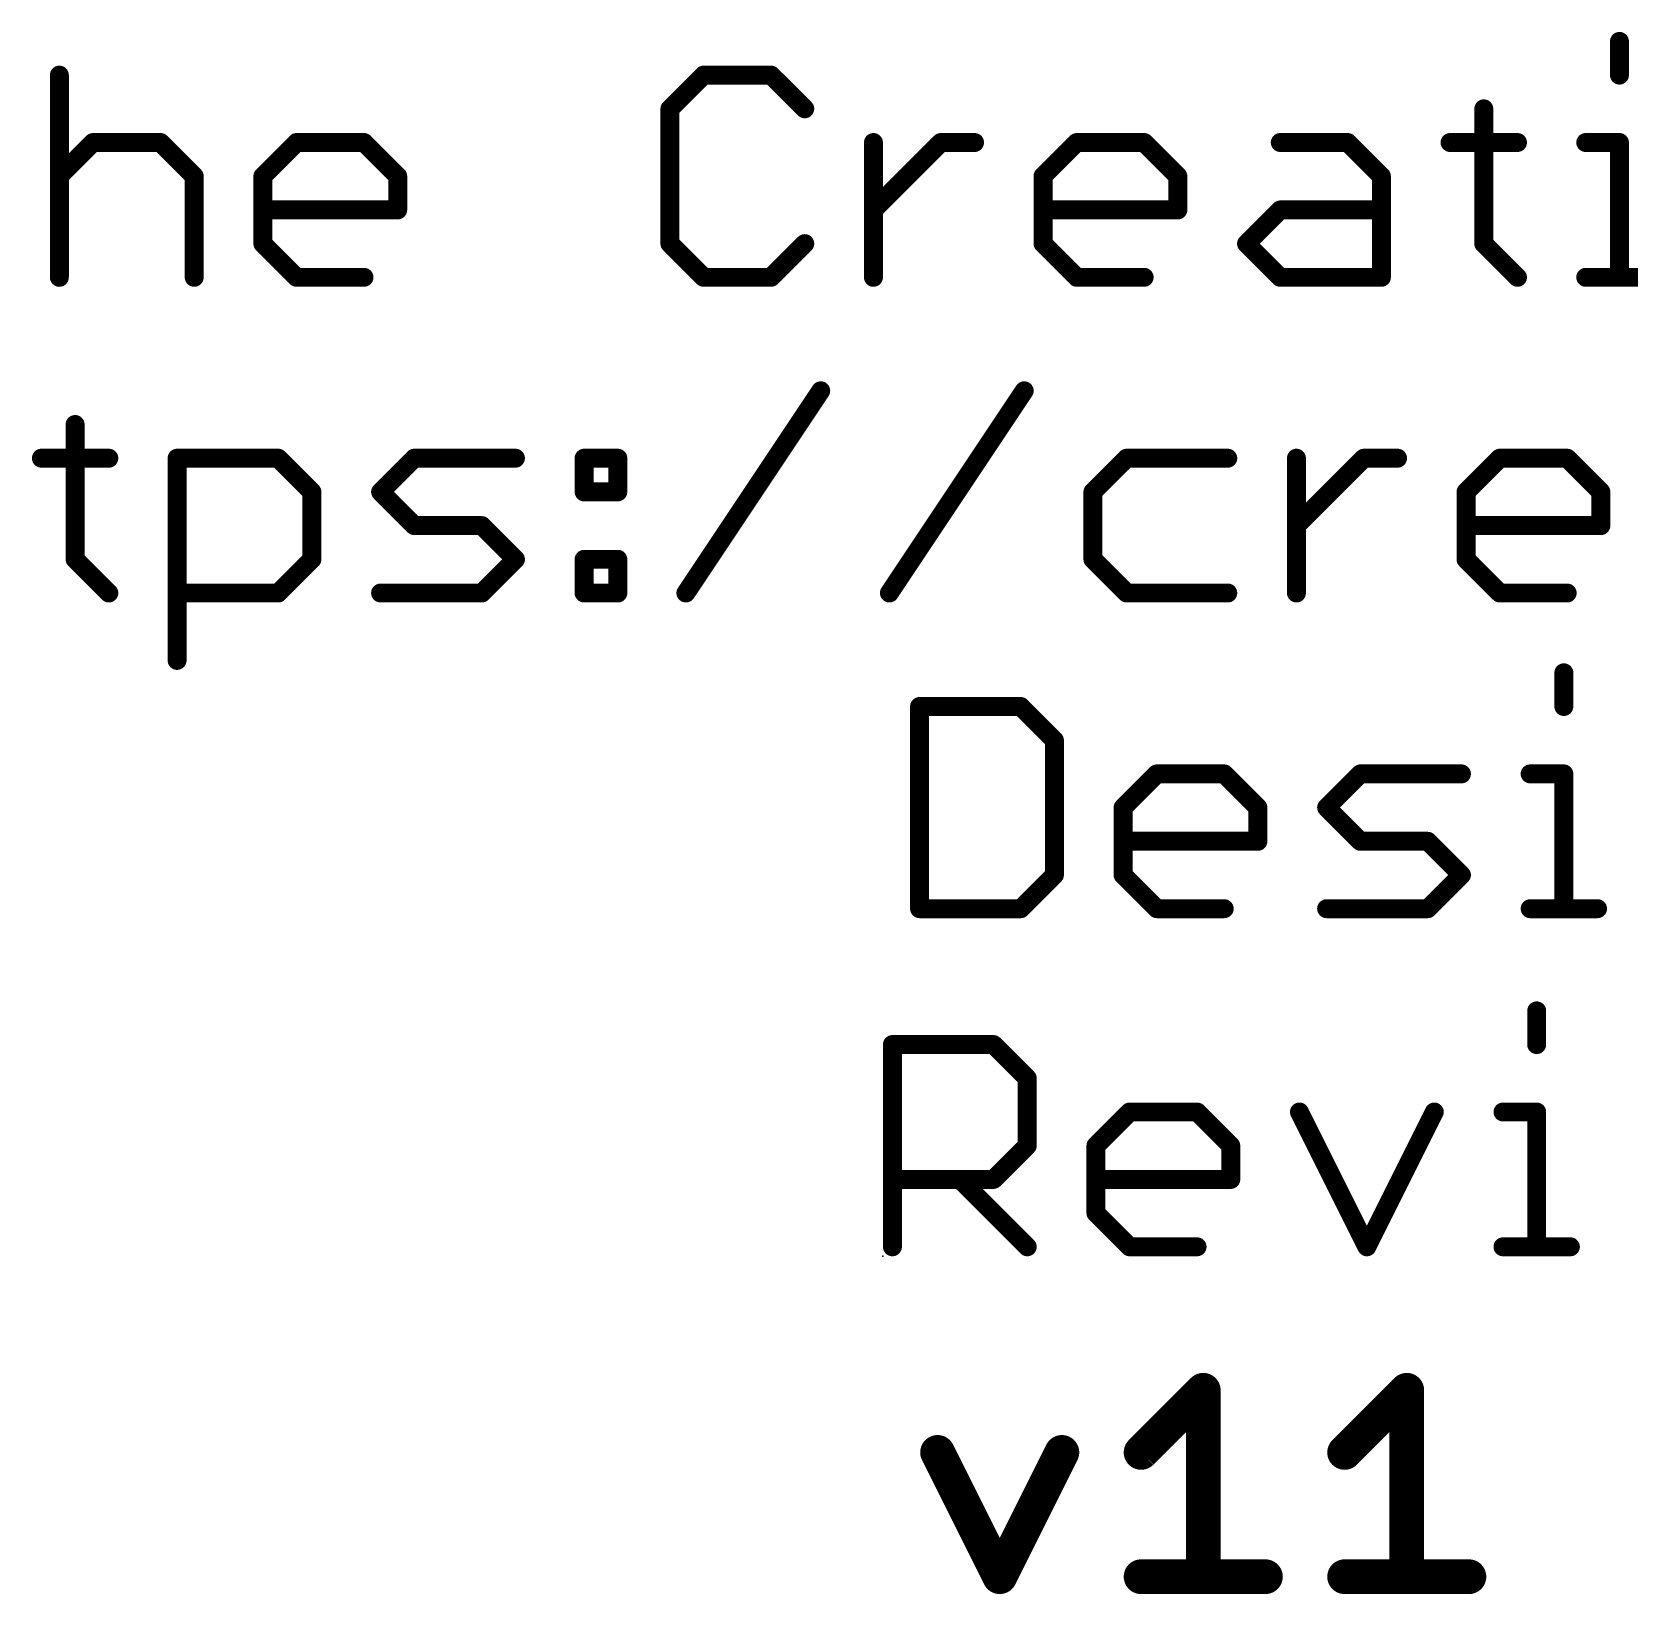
# Model space of a CAD drawing. Extents: x -26 to 81, y -13 to 14.
# Drawn here: x -1.18 to 11.67, y -12.57 to 0 of the extents above; entities that cross this region are included whole.
import ezdxf

# ---------------------------------------------------------------- set-up
doc = ezdxf.new("R2010")
doc.units = 0
doc.layers.add('23', color=53, linetype='CONTINUOUS')
doc.layers.add('51', color=53, linetype='CONTINUOUS')

msp = doc.modelspace()

# ---------------------------------------------------------------- linework, layer by layer
at = {"layer": '23'}
msp.add_point((5.6693, -9.8552), dxfattribs=at)
at = {"layer": '51'}
for points, const_width in [([(11.594, -0.0805), (11.594, -0.3517)], 0.1524), ([(-0.9559, -0.3517), (-0.9559, -1.9787)], 0.1524), ([(4.2268, -0.3517), (3.9556, -0.6228)], 0.1524), ([(4.7691, -0.3517), (4.2268, -0.3517)], 0.1524), ([(5.0403, -0.6228), (4.7691, -0.3517)], 0.1524), ([(3.9556, -0.6228), (3.9556, -1.7075)], 0.1524), ([(10.5025, -0.6228), (10.5025, -1.7075)], 0.1524), ([(-0.9559, -1.1652), (-0.6847, -0.894)], 0.1524), ([(-0.6847, -0.894), (-0.1424, -0.894)], 0.1524), ([(-0.1424, -0.894), (0.1288, -1.1652)], 0.1524), ([(0.6813, -1.1652), (0.9524, -0.894)], 0.1524), ([(0.9524, -0.894), (1.4948, -0.894)], 0.1524), ([(1.4948, -0.894), (1.7659, -1.1652)], 0.1524), ([(5.5928, -1.9787), (5.5928, -0.894)], 0.1524), ([(5.5928, -1.4363), (6.1351, -0.894)], 0.1524), ([(6.1351, -0.894), (6.4062, -0.894)], 0.1524), ([(6.957, -1.1652), (7.2282, -0.894)], 0.1524), ([(7.2282, -0.894), (7.7705, -0.894)], 0.1524), ([(7.7705, -0.894), (8.0417, -1.1652)], 0.1524), ([(8.8654, -0.894), (9.4077, -0.894)], 0.1524), ([(9.4077, -0.894), (9.6789, -1.1652)], 0.1524), ([(10.2314, -0.894), (10.7737, -0.894)], 0.1524), ([(11.3228, -0.894), (11.594, -0.894)], 0.1524), ([(11.594, -0.894), (11.594, -1.9787)], 0.1524), ([(0.1288, -1.1652), (0.1288, -1.9787)], 0.1524), ([(0.6813, -1.7075), (0.6813, -1.1652)], 0.1524), ([(1.7659, -1.1652), (1.7659, -1.4363)], 0.1524), ([(6.957, -1.7075), (6.957, -1.1652)], 0.1524), ([(8.0417, -1.1652), (8.0417, -1.4363)], 0.1524), ([(9.6789, -1.1652), (9.6789, -1.9787)], 0.1524), ([(1.7659, -1.4363), (0.6813, -1.4363)], 0.1524), ([(8.0417, -1.4363), (6.957, -1.4363)], 0.1524), ([(8.5942, -1.7075), (8.8654, -1.4363)], 0.1524), ([(8.8654, -1.4363), (9.6789, -1.4363)], 0.1524), ([(0.9524, -1.9787), (0.6813, -1.7075)], 0.1524), ([(3.9556, -1.7075), (4.2268, -1.9787)], 0.1524), ([(4.7691, -1.9787), (5.0403, -1.7075)], 0.1524), ([(7.2282, -1.9787), (6.957, -1.7075)], 0.1524), ([(8.8654, -1.9787), (8.5942, -1.7075)], 0.1524), ([(10.5025, -1.7075), (10.7737, -1.9787)], 0.1524), ([(1.4948, -1.9787), (0.9524, -1.9787)], 0.1524), ([(4.2268, -1.9787), (4.7691, -1.9787)], 0.1524), ([(7.7705, -1.9787), (7.2282, -1.9787)], 0.1524), ([(9.6789, -1.9787), (8.8654, -1.9787)], 0.1524), ([(11.3228, -1.9787), (11.8651, -1.9787)], 0.1524), ([(4.084, -4.5187), (5.1687, -2.8917)], 0.1524), ([(5.7212, -4.5187), (6.8058, -2.8917)], 0.1524), ([(-0.8292, -3.1628), (-0.8292, -4.2475)], 0.1524), ([(-1.1003, -3.434), (-0.558, -3.434)], 0.1524), ([(-0.0089, -5.061), (-0.0089, -3.434)], 0.1524), ([(-0.0089, -3.434), (0.8046, -3.434)], 0.1524), ([(0.8046, -3.434), (1.0758, -3.7052)], 0.1524), ([(1.6283, -3.7052), (1.8994, -3.434)], 0.1524), ([(1.8994, -3.434), (2.7129, -3.434)], 0.1524), ([(3.2654, -3.434), (3.5366, -3.434)], 0.1524), ([(3.2654, -3.7052), (3.2654, -3.434)], 0.1524), ([(3.5366, -3.434), (3.5366, -3.7052)], 0.1524), ([(7.6295, -3.434), (7.3583, -3.7052)], 0.1524), ([(8.443, -3.434), (7.6295, -3.434)], 0.1524), ([(8.9955, -4.5187), (8.9955, -3.434)], 0.1524), ([(8.9955, -3.9763), (9.5378, -3.434)], 0.1524), ([(9.5378, -3.434), (9.809, -3.434)], 0.1524), ([(10.3598, -3.7052), (10.6309, -3.434)], 0.1524), ([(10.6309, -3.434), (11.1733, -3.434)], 0.1524), ([(11.1733, -3.434), (11.4444, -3.7052)], 0.1524), ([(1.0758, -3.7052), (1.0758, -4.2475)], 0.1524), ([(1.8994, -3.9763), (1.6283, -3.7052)], 0.1524), ([(3.5366, -3.7052), (3.2654, -3.7052)], 0.1524), ([(7.3583, -3.7052), (7.3583, -4.2475)], 0.1524), ([(10.3598, -4.2475), (10.3598, -3.7052)], 0.1524), ([(11.4444, -3.7052), (11.4444, -3.9763)], 0.1524), ([(2.4418, -3.9763), (1.8994, -3.9763)], 0.1524), ([(2.7129, -4.2475), (2.4418, -3.9763)], 0.1524), ([(11.4444, -3.9763), (10.3598, -3.9763)], 0.1524), ([(-0.8292, -4.2475), (-0.558, -4.5187)], 0.1524), ([(1.0758, -4.2475), (0.8046, -4.5187)], 0.1524), ([(2.4418, -4.5187), (2.7129, -4.2475)], 0.1524), ([(3.2654, -4.2475), (3.5366, -4.2475)], 0.1524), ([(3.2654, -4.5187), (3.2654, -4.2475)], 0.1524), ([(3.5366, -4.2475), (3.5366, -4.5187)], 0.1524), ([(7.3583, -4.2475), (7.6295, -4.5187)], 0.1524), ([(10.6309, -4.5187), (10.3598, -4.2475)], 0.1524), ([(0.8046, -4.5187), (-0.0089, -4.5187)], 0.1524), ([(1.6283, -4.5187), (2.4418, -4.5187)], 0.1524), ([(3.5366, -4.5187), (3.2654, -4.5187)], 0.1524), ([(7.6295, -4.5187), (8.443, -4.5187)], 0.1524), ([(11.1733, -4.5187), (10.6309, -4.5187)], 0.1524), ([(11.1466, -5.1605), (11.1466, -5.4317)], 0.1524), ([(5.9639, -5.4317), (5.9639, -7.0587)], 0.1524), ([(6.7774, -5.4317), (5.9639, -5.4317)], 0.1524), ([(7.0486, -5.7028), (6.7774, -5.4317)], 0.1524), ([(7.0486, -6.7875), (7.0486, -5.7028)], 0.1524), ([(7.6011, -6.2452), (7.8722, -5.974)], 0.1524), ([(7.8722, -5.974), (8.4146, -5.974)], 0.1524), ([(8.4146, -5.974), (8.6857, -6.2452)], 0.1524), ([(9.2382, -6.2452), (9.5094, -5.974)], 0.1524), ([(9.5094, -5.974), (10.3229, -5.974)], 0.1524), ([(10.8754, -5.974), (11.1466, -5.974)], 0.1524), ([(11.1466, -5.974), (11.1466, -7.0587)], 0.1524), ([(7.6011, -6.7875), (7.6011, -6.2452)], 0.1524), ([(8.6857, -6.2452), (8.6857, -6.5163)], 0.1524), ([(9.5094, -6.5163), (9.2382, -6.2452)], 0.1524), ([(8.6857, -6.5163), (7.6011, -6.5163)], 0.1524), ([(10.0517, -6.5163), (9.5094, -6.5163)], 0.1524), ([(10.3229, -6.7875), (10.0517, -6.5163)], 0.1524), ([(6.7774, -7.0587), (7.0486, -6.7875)], 0.1524), ([(7.8722, -7.0587), (7.6011, -6.7875)], 0.1524), ([(10.0517, -7.0587), (10.3229, -6.7875)], 0.1524), ([(5.9639, -7.0587), (6.7774, -7.0587)], 0.1524), ([(8.4146, -7.0587), (7.8722, -7.0587)], 0.1524), ([(9.2382, -7.0587), (10.0517, -7.0587)], 0.1524), ([(10.8754, -7.0587), (11.4177, -7.0587)], 0.1524), ([(10.9281, -7.8808), (10.9281, -8.152)], 0.1524), ([(5.7455, -9.779), (5.7455, -8.152)], 0.1524), ([(5.7455, -8.152), (6.559, -8.152)], 0.1524), ([(6.559, -8.152), (6.8301, -8.4232)], 0.1524), ([(6.8301, -8.4232), (6.8301, -8.9655)], 0.1524), ([(7.3826, -8.9655), (7.6538, -8.6943)], 0.1524), ([(7.6538, -8.6943), (8.1961, -8.6943)], 0.1524), ([(8.1961, -8.6943), (8.4673, -8.9655)], 0.1524), ([(9.0198, -8.6943), (9.5621, -9.779)], 0.1524), ([(9.5621, -9.779), (10.1045, -8.6943)], 0.1524), ([(10.657, -8.6943), (10.9281, -8.6943)], 0.1524), ([(10.9281, -8.6943), (10.9281, -9.779)], 0.1524), ([(6.8301, -8.9655), (6.559, -9.2367)], 0.1524), ([(7.3826, -9.5078), (7.3826, -8.9655)], 0.1524), ([(8.4673, -8.9655), (8.4673, -9.2367)], 0.1524), ([(6.559, -9.2367), (5.7455, -9.2367)], 0.1524), ([(6.2878, -9.2367), (6.8301, -9.779)], 0.1524), ([(8.4673, -9.2367), (7.3826, -9.2367)], 0.1524), ([(7.6538, -9.779), (7.3826, -9.5078)], 0.1524), ([(8.1961, -9.779), (7.6538, -9.779)], 0.1524), ([(10.657, -9.779), (11.1993, -9.779)], 0.1524), ([(7.7459, -11.4334), (8.2458, -10.9334)], 0.2794), ([(8.2458, -10.9334), (8.2458, -12.4333)], 0.2794), ([(9.383, -11.4334), (9.883, -10.9334)], 0.2794), ([(9.883, -10.9334), (9.883, -12.4333)], 0.2794), ([(6.1087, -11.4334), (6.6087, -12.4333)], 0.2794), ([(6.6087, -12.4333), (7.1086, -11.4334)], 0.2794), ([(7.7459, -12.4333), (8.7458, -12.4333)], 0.2794), ([(9.383, -12.4333), (10.3829, -12.4333)], 0.2794)]:
    msp.add_lwpolyline(points, dxfattribs=dict(at, const_width=const_width))
for points, const_width in [([(11.6321, -0.0805, 1), (11.5559, -0.0805)], 0.0762), ([(-0.9178, -0.3517, 1), (-0.994, -0.3517)], 0.0762), ([(4.2268, -0.3136, 1), (4.2268, -0.3898)], 0.0762), ([(4.2537, -0.3786, 1), (4.1998, -0.3247)], 0.0762), ([(4.796, -0.3247, 1), (4.7421, -0.3786)], 0.0762), ([(4.7691, -0.3898, 1), (4.7691, -0.3136)], 0.0762), ([(11.5559, -0.3517, 1), (11.6321, -0.3517)], 0.0762), ([(3.9937, -0.6228, 1), (3.9175, -0.6228)], 0.0762), ([(3.9287, -0.5959, 1), (3.9825, -0.6498)], 0.0762), ([(5.0133, -0.6498, 1), (5.0672, -0.5959)], 0.0762), ([(10.5406, -0.6228, 1), (10.4644, -0.6228)], 0.0762), ([(-0.6847, -0.8559, 1), (-0.6847, -0.9321)], 0.0762), ([(-0.6578, -0.9209, 1), (-0.7117, -0.8671)], 0.0762), ([(-0.1154, -0.8671, 1), (-0.1693, -0.9209)], 0.0762), ([(-0.1424, -0.9321, 1), (-0.1424, -0.8559)], 0.0762), ([(0.9524, -0.8559, 1), (0.9524, -0.9321)], 0.0762), ([(0.9794, -0.9209, 1), (0.9255, -0.8671)], 0.0762), ([(1.5217, -0.8671, 1), (1.4678, -0.9209)], 0.0762), ([(1.4948, -0.9321, 1), (1.4948, -0.8559)], 0.0762), ([(5.6309, -0.894, 1), (5.5547, -0.894)], 0.0762), ([(6.1351, -0.8559, 1), (6.1351, -0.9321)], 0.0762), ([(6.162, -0.9209, 1), (6.1081, -0.8671)], 0.0762), ([(6.4062, -0.9321, 1), (6.4062, -0.8559)], 0.0762), ([(7.2282, -0.8559, 1), (7.2282, -0.9321)], 0.0762), ([(7.2552, -0.9209, 1), (7.2013, -0.8671)], 0.0762), ([(7.7975, -0.8671, 1), (7.7436, -0.9209)], 0.0762), ([(7.7705, -0.9321, 1), (7.7705, -0.8559)], 0.0762), ([(8.8654, -0.8559, 1), (8.8654, -0.9321)], 0.0762), ([(9.4346, -0.8671, 1), (9.3808, -0.9209)], 0.0762), ([(9.4077, -0.9321, 1), (9.4077, -0.8559)], 0.0762), ([(10.2314, -0.8559, 1), (10.2314, -0.9321)], 0.0762), ([(10.7737, -0.9321, 1), (10.7737, -0.8559)], 0.0762), ([(11.3228, -0.8559, 1), (11.3228, -0.9321)], 0.0762), ([(11.6321, -0.894, 1), (11.5559, -0.894)], 0.0762), ([(11.594, -0.9321, 1), (11.594, -0.8559)], 0.0762), ([(-0.9828, -1.1382, 1), (-0.9289, -1.1921)], 0.0762), ([(0.1669, -1.1652, 1), (0.0907, -1.1652)], 0.0762), ([(0.1018, -1.1921, 1), (0.1557, -1.1382)], 0.0762), ([(0.6543, -1.1382, 1), (0.7082, -1.1921)], 0.0762), ([(0.7194, -1.1652, 1), (0.6432, -1.1652)], 0.0762), ([(1.804, -1.1652, 1), (1.7278, -1.1652)], 0.0762), ([(1.739, -1.1921, 1), (1.7929, -1.1382)], 0.0762), ([(6.9951, -1.1652, 1), (6.9189, -1.1652)], 0.0762), ([(6.9301, -1.1382, 1), (6.984, -1.1921)], 0.0762), ([(8.0798, -1.1652, 1), (8.0036, -1.1652)], 0.0762), ([(8.0148, -1.1921, 1), (8.0686, -1.1382)], 0.0762), ([(9.717, -1.1652, 1), (9.6408, -1.1652)], 0.0762), ([(9.6519, -1.1921, 1), (9.7058, -1.1382)], 0.0762), ([(0.6813, -1.3982, 1), (0.6813, -1.4744)], 0.0762), ([(1.7278, -1.4363, 1), (1.804, -1.4363)], 0.0762), ([(1.7659, -1.4744, 1), (1.7659, -1.3982)], 0.0762), ([(5.5658, -1.4094, 1), (5.6197, -1.4633)], 0.0762), ([(6.957, -1.3982, 1), (6.957, -1.4744)], 0.0762), ([(8.0036, -1.4363, 1), (8.0798, -1.4363)], 0.0762), ([(8.0417, -1.4744, 1), (8.0417, -1.3982)], 0.0762), ([(8.8654, -1.3982, 1), (8.8654, -1.4744)], 0.0762), ([(8.8923, -1.4633, 1), (8.8384, -1.4094)], 0.0762), ([(9.6789, -1.4744, 1), (9.6789, -1.3982)], 0.0762), ([(0.7082, -1.6806, 1), (0.6543, -1.7344)], 0.0762), ([(0.6432, -1.7075, 1), (0.7194, -1.7075)], 0.0762), ([(3.9175, -1.7075, 1), (3.9937, -1.7075)], 0.0762), ([(3.9825, -1.6806, 1), (3.9287, -1.7344)], 0.0762), ([(5.0672, -1.7344, 1), (5.0133, -1.6806)], 0.0762), ([(6.9189, -1.7075, 1), (6.9951, -1.7075)], 0.0762), ([(6.984, -1.6806, 1), (6.9301, -1.7344)], 0.0762), ([(8.6211, -1.6806, 1), (8.5673, -1.7344)], 0.0762), ([(8.5673, -1.6806, 1), (8.6211, -1.7344)], 0.0762), ([(10.4644, -1.7075, 1), (10.5406, -1.7075)], 0.0762), ([(10.5295, -1.6806, 1), (10.4756, -1.7344)], 0.0762), ([(0.9524, -1.9406, 1), (0.9524, -2.0168)], 0.0762), ([(0.9255, -2.0056, 1), (0.9794, -1.9517)], 0.0762), ([(1.4948, -2.0168, 1), (1.4948, -1.9406)], 0.0762), ([(4.2268, -1.9406, 1), (4.2268, -2.0168)], 0.0762), ([(4.1998, -2.0056, 1), (4.2537, -1.9517)], 0.0762), ([(4.7421, -1.9517, 1), (4.796, -2.0056)], 0.0762), ([(4.7691, -2.0168, 1), (4.7691, -1.9406)], 0.0762), ([(7.2282, -1.9406, 1), (7.2282, -2.0168)], 0.0762), ([(7.2013, -2.0056, 1), (7.2552, -1.9517)], 0.0762), ([(7.7705, -2.0168, 1), (7.7705, -1.9406)], 0.0762), ([(8.8654, -1.9406, 1), (8.8654, -2.0168)], 0.0762), ([(8.8384, -2.0056, 1), (8.8923, -1.9517)], 0.0762), ([(9.6789, -2.0168, 1), (9.6789, -1.9406)], 0.0762), ([(10.7467, -2.0056, 1), (10.8006, -1.9517)], 0.0762), ([(11.3228, -1.9406, 1), (11.3228, -2.0168)], 0.0762), ([(-0.994, -1.9787, 1), (-0.9178, -1.9787)], 0.0762), ([(0.0907, -1.9787, 1), (0.1669, -1.9787)], 0.0762), ([(5.5547, -1.9787, 1), (5.6309, -1.9787)], 0.0762), ([(9.6408, -1.9787, 1), (9.717, -1.9787)], 0.0762), ([(11.5559, -1.9787, 1), (11.6321, -1.9787)], 0.0762), ([(5.2004, -2.9128, 1), (5.137, -2.8705)], 0.0762), ([(6.8375, -2.9128, 1), (6.7741, -2.8705)], 0.0762), ([(-0.7911, -3.1628, 1), (-0.8673, -3.1628)], 0.0762), ([(-1.1003, -3.3959, 1), (-1.1003, -3.4721)], 0.0762), ([(-0.558, -3.4721, 1), (-0.558, -3.3959)], 0.0762), ([(0.0292, -3.434, 1), (-0.047, -3.434)], 0.0762), ([(-0.0089, -3.3959, 1), (-0.0089, -3.4721)], 0.0762), ([(0.8315, -3.4071, 1), (0.7777, -3.4609)], 0.0762), ([(0.8046, -3.4721, 1), (0.8046, -3.3959)], 0.0762), ([(1.8994, -3.3959, 1), (1.8994, -3.4721)], 0.0762), ([(1.9264, -3.4609, 1), (1.8725, -3.4071)], 0.0762), ([(2.7129, -3.4721, 1), (2.7129, -3.3959)], 0.0762), ([(3.2654, -3.3959, 1), (3.2654, -3.4721)], 0.0762), ([(3.3035, -3.434, 1), (3.2273, -3.434)], 0.0762), ([(3.5747, -3.434, 1), (3.4985, -3.434)], 0.0762), ([(3.5366, -3.4721, 1), (3.5366, -3.3959)], 0.0762), ([(7.6295, -3.3959, 1), (7.6295, -3.4721)], 0.0762), ([(7.6564, -3.4609, 1), (7.6025, -3.4071)], 0.0762), ([(8.443, -3.4721, 1), (8.443, -3.3959)], 0.0762), ([(9.0336, -3.434, 1), (8.9574, -3.434)], 0.0762), ([(9.5378, -3.3959, 1), (9.5378, -3.4721)], 0.0762), ([(9.5647, -3.4609, 1), (9.5109, -3.4071)], 0.0762), ([(9.809, -3.4721, 1), (9.809, -3.3959)], 0.0762), ([(10.6309, -3.3959, 1), (10.6309, -3.4721)], 0.0762), ([(10.6579, -3.4609, 1), (10.604, -3.4071)], 0.0762), ([(11.2002, -3.4071, 1), (11.1463, -3.4609)], 0.0762), ([(11.1733, -3.4721, 1), (11.1733, -3.3959)], 0.0762), ([(1.1139, -3.7052, 1), (1.0377, -3.7052)], 0.0762), ([(1.0488, -3.7321, 1), (1.1027, -3.6782)], 0.0762), ([(1.6552, -3.6782, 1), (1.6013, -3.7321)], 0.0762), ([(1.6013, -3.6782, 1), (1.6552, -3.7321)], 0.0762), ([(3.2654, -3.6671, 1), (3.2654, -3.7433)], 0.0762), ([(3.2273, -3.7052, 1), (3.3035, -3.7052)], 0.0762), ([(3.4985, -3.7052, 1), (3.5747, -3.7052)], 0.0762), ([(3.5366, -3.7433, 1), (3.5366, -3.6671)], 0.0762), ([(7.3964, -3.7052, 1), (7.3202, -3.7052)], 0.0762), ([(7.3314, -3.6782, 1), (7.3853, -3.7321)], 0.0762), ([(10.3328, -3.6782, 1), (10.3867, -3.7321)], 0.0762), ([(10.3979, -3.7052, 1), (10.3217, -3.7052)], 0.0762), ([(11.4825, -3.7052, 1), (11.4063, -3.7052)], 0.0762), ([(11.4175, -3.7321, 1), (11.4714, -3.6782)], 0.0762), ([(1.8994, -3.9382, 1), (1.8994, -4.0144)], 0.0762), ([(1.8725, -4.0033, 1), (1.9264, -3.9494)], 0.0762), ([(2.4687, -3.9494, 1), (2.4148, -4.0033)], 0.0762), ([(2.4418, -4.0144, 1), (2.4418, -3.9382)], 0.0762), ([(8.9685, -3.9494, 1), (9.0224, -4.0033)], 0.0762), ([(10.3598, -3.9382, 1), (10.3598, -4.0144)], 0.0762), ([(11.4063, -3.9763, 1), (11.4825, -3.9763)], 0.0762), ([(11.4444, -4.0144, 1), (11.4444, -3.9382)], 0.0762), ([(-0.8673, -4.2475, 1), (-0.7911, -4.2475)], 0.0762), ([(-0.8022, -4.2206, 1), (-0.8561, -4.2744)], 0.0762), ([(1.0377, -4.2475, 1), (1.1139, -4.2475)], 0.0762), ([(1.1027, -4.2744, 1), (1.0488, -4.2206)], 0.0762), ([(2.7399, -4.2744, 1), (2.686, -4.2206)], 0.0762), ([(2.686, -4.2744, 1), (2.7399, -4.2206)], 0.0762), ([(3.2654, -4.2094, 1), (3.2654, -4.2856)], 0.0762), ([(3.3035, -4.2475, 1), (3.2273, -4.2475)], 0.0762), ([(3.5747, -4.2475, 1), (3.4985, -4.2475)], 0.0762), ([(3.5366, -4.2856, 1), (3.5366, -4.2094)], 0.0762), ([(7.3202, -4.2475, 1), (7.3964, -4.2475)], 0.0762), ([(7.3853, -4.2206, 1), (7.3314, -4.2744)], 0.0762), ([(10.3867, -4.2206, 1), (10.3328, -4.2744)], 0.0762), ([(10.3217, -4.2475, 1), (10.3979, -4.2475)], 0.0762), ([(-0.5849, -4.5456, 1), (-0.5311, -4.4917)], 0.0762), ([(-0.0089, -4.4806, 1), (-0.0089, -4.5568)], 0.0762), ([(0.7777, -4.4917, 1), (0.8315, -4.5456)], 0.0762), ([(0.8046, -4.5568, 1), (0.8046, -4.4806)], 0.0762), ([(1.6283, -4.4806, 1), (1.6283, -4.5568)], 0.0762), ([(2.4148, -4.4917, 1), (2.4687, -4.5456)], 0.0762), ([(2.4418, -4.5568, 1), (2.4418, -4.4806)], 0.0762), ([(3.2654, -4.4806, 1), (3.2654, -4.5568)], 0.0762), ([(3.2273, -4.5187, 1), (3.3035, -4.5187)], 0.0762), ([(3.4985, -4.5187, 1), (3.5747, -4.5187)], 0.0762), ([(3.5366, -4.5568, 1), (3.5366, -4.4806)], 0.0762), ([(4.0523, -4.4975, 1), (4.1157, -4.5398)], 0.0762), ([(5.6895, -4.4975, 1), (5.7529, -4.5398)], 0.0762), ([(7.6295, -4.4806, 1), (7.6295, -4.5568)], 0.0762), ([(7.6025, -4.5456, 1), (7.6564, -4.4917)], 0.0762), ([(8.443, -4.5568, 1), (8.443, -4.4806)], 0.0762), ([(8.9574, -4.5187, 1), (9.0336, -4.5187)], 0.0762), ([(10.6309, -4.4806, 1), (10.6309, -4.5568)], 0.0762), ([(10.604, -4.5456, 1), (10.6579, -4.4917)], 0.0762), ([(11.1733, -4.5568, 1), (11.1733, -4.4806)], 0.0762), ([(-0.047, -5.061, 1), (0.0292, -5.061)], 0.0762), ([(11.1847, -5.1605, 1), (11.1085, -5.1605)], 0.0762), ([(6.002, -5.4317, 1), (5.9258, -5.4317)], 0.0762), ([(5.9639, -5.3936, 1), (5.9639, -5.4698)], 0.0762), ([(6.8044, -5.4047, 1), (6.7505, -5.4586)], 0.0762), ([(6.7774, -5.4698, 1), (6.7774, -5.3936)], 0.0762), ([(11.1085, -5.4317, 1), (11.1847, -5.4317)], 0.0762), ([(7.0867, -5.7028, 1), (7.0105, -5.7028)], 0.0762), ([(7.0216, -5.7298, 1), (7.0755, -5.6759)], 0.0762), ([(7.8722, -5.9359, 1), (7.8722, -6.0121)], 0.0762), ([(7.8992, -6.0009, 1), (7.8453, -5.9471)], 0.0762), ([(8.4415, -5.9471, 1), (8.3876, -6.0009)], 0.0762), ([(8.4146, -6.0121, 1), (8.4146, -5.9359)], 0.0762), ([(9.5094, -5.9359, 1), (9.5094, -6.0121)], 0.0762), ([(9.5363, -6.0009, 1), (9.4825, -5.9471)], 0.0762), ([(10.3229, -6.0121, 1), (10.3229, -5.9359)], 0.0762), ([(10.8754, -5.9359, 1), (10.8754, -6.0121)], 0.0762), ([(11.1847, -5.974, 1), (11.1085, -5.974)], 0.0762), ([(11.1466, -6.0121, 1), (11.1466, -5.9359)], 0.0762), ([(7.5741, -6.2182, 1), (7.628, -6.2721)], 0.0762), ([(7.6392, -6.2452, 1), (7.563, -6.2452)], 0.0762), ([(8.7238, -6.2452, 1), (8.6476, -6.2452)], 0.0762), ([(8.6588, -6.2721, 1), (8.7127, -6.2182)], 0.0762), ([(9.2652, -6.2182, 1), (9.2113, -6.2721)], 0.0762), ([(9.2113, -6.2182, 1), (9.2652, -6.2721)], 0.0762), ([(7.6011, -6.4782, 1), (7.6011, -6.5544)], 0.0762), ([(8.6476, -6.5163, 1), (8.7238, -6.5163)], 0.0762), ([(8.6857, -6.5544, 1), (8.6857, -6.4782)], 0.0762), ([(9.5094, -6.4782, 1), (9.5094, -6.5544)], 0.0762), ([(9.4825, -6.5433, 1), (9.5363, -6.4894)], 0.0762), ([(10.0787, -6.4894, 1), (10.0248, -6.5433)], 0.0762), ([(10.0517, -6.5544, 1), (10.0517, -6.4782)], 0.0762), ([(7.0105, -6.7875, 1), (7.0867, -6.7875)], 0.0762), ([(7.0755, -6.8144, 1), (7.0216, -6.7606)], 0.0762), ([(7.628, -6.7606, 1), (7.5741, -6.8144)], 0.0762), ([(7.563, -6.7875, 1), (7.6392, -6.7875)], 0.0762), ([(10.3498, -6.8144, 1), (10.296, -6.7606)], 0.0762), ([(10.296, -6.8144, 1), (10.3498, -6.7606)], 0.0762), ([(5.9639, -7.0206, 1), (5.9639, -7.0968)], 0.0762), ([(5.9258, -7.0587, 1), (6.002, -7.0587)], 0.0762), ([(6.7505, -7.0317, 1), (6.8044, -7.0856)], 0.0762), ([(6.7774, -7.0968, 1), (6.7774, -7.0206)], 0.0762), ([(7.8722, -7.0206, 1), (7.8722, -7.0968)], 0.0762), ([(7.8453, -7.0856, 1), (7.8992, -7.0317)], 0.0762), ([(8.4146, -7.0968, 1), (8.4146, -7.0206)], 0.0762), ([(9.2382, -7.0206, 1), (9.2382, -7.0968)], 0.0762), ([(10.0248, -7.0317, 1), (10.0787, -7.0856)], 0.0762), ([(10.0517, -7.0968, 1), (10.0517, -7.0206)], 0.0762), ([(10.8754, -7.0206, 1), (10.8754, -7.0968)], 0.0762), ([(11.1085, -7.0587, 1), (11.1847, -7.0587)], 0.0762), ([(11.4177, -7.0968, 1), (11.4177, -7.0206)], 0.0762), ([(10.9662, -7.8808, 1), (10.89, -7.8808)], 0.0762), ([(5.7836, -8.152, 1), (5.7074, -8.152)], 0.0762), ([(5.7455, -8.1139, 1), (5.7455, -8.1901)], 0.0762), ([(6.5859, -8.1251, 1), (6.532, -8.179)], 0.0762), ([(6.559, -8.1901, 1), (6.559, -8.1139)], 0.0762), ([(10.89, -8.152, 1), (10.9662, -8.152)], 0.0762), ([(6.8682, -8.4232, 1), (6.792, -8.4232)], 0.0762), ([(6.8032, -8.4501, 1), (6.8571, -8.3962)], 0.0762), ([(7.6538, -8.6562, 1), (7.6538, -8.7324)], 0.0762), ([(7.6807, -8.7213, 1), (7.6269, -8.6674)], 0.0762), ([(8.2231, -8.6674, 1), (8.1692, -8.7213)], 0.0762), ([(8.1961, -8.7324, 1), (8.1961, -8.6562)], 0.0762), ([(9.0539, -8.6773, 1), (8.9857, -8.7114)], 0.0762), ([(10.1385, -8.7114, 1), (10.0704, -8.6773)], 0.0762), ([(10.657, -8.6562, 1), (10.657, -8.7324)], 0.0762), ([(10.9662, -8.6943, 1), (10.89, -8.6943)], 0.0762), ([(10.9281, -8.7324, 1), (10.9281, -8.6562)], 0.0762), ([(6.792, -8.9655, 1), (6.8682, -8.9655)], 0.0762), ([(6.8571, -8.9924, 1), (6.8032, -8.9386)], 0.0762), ([(7.4207, -8.9655, 1), (7.3445, -8.9655)], 0.0762), ([(7.3557, -8.9386, 1), (7.4096, -8.9924)], 0.0762), ([(8.5054, -8.9655, 1), (8.4292, -8.9655)], 0.0762), ([(8.4404, -8.9924, 1), (8.4942, -8.9386)], 0.0762), ([(5.7455, -9.1986, 1), (5.7455, -9.2748)], 0.0762), ([(6.3148, -9.2097, 1), (6.2609, -9.2636)], 0.0762), ([(6.532, -9.2097, 1), (6.5859, -9.2636)], 0.0762), ([(6.559, -9.2748, 1), (6.559, -9.1986)], 0.0762), ([(7.3826, -9.1986, 1), (7.3826, -9.2748)], 0.0762), ([(8.4292, -9.2367, 1), (8.5054, -9.2367)], 0.0762), ([(8.4673, -9.2748, 1), (8.4673, -9.1986)], 0.0762), ([(7.4096, -9.4809, 1), (7.3557, -9.5348)], 0.0762), ([(7.3445, -9.5078, 1), (7.4207, -9.5078)], 0.0762), ([(5.7074, -9.779, 1), (5.7836, -9.779)], 0.0762), ([(6.8032, -9.8059, 1), (6.8571, -9.7521)], 0.0762), ([(7.6538, -9.7409, 1), (7.6538, -9.8171)], 0.0762), ([(7.6269, -9.8059, 1), (7.6807, -9.7521)], 0.0762), ([(8.1961, -9.8171, 1), (8.1961, -9.7409)], 0.0762), ([(9.528, -9.762, 1), (9.5962, -9.796)], 0.0762), ([(9.528, -9.796, 1), (9.5962, -9.762)], 0.0762), ([(10.657, -9.7409, 1), (10.657, -9.8171)], 0.0762), ([(10.89, -9.779, 1), (10.9662, -9.779)], 0.0762), ([(11.1993, -9.8171, 1), (11.1993, -9.7409)], 0.0762), ([(8.3157, -10.9334, 1), (8.176, -10.9334)], 0.1397), ([(8.2952, -10.9828, 1), (8.1964, -10.884)], 0.1397), ([(9.9528, -10.9334, 1), (9.8131, -10.9334)], 0.1397), ([(9.9324, -10.9828, 1), (9.8336, -10.884)], 0.1397), ([(6.1712, -11.4021, 1), (6.0462, -11.4646)], 0.1397), ([(7.1711, -11.4646, 1), (7.0461, -11.4021)], 0.1397), ([(7.6965, -11.384, 1), (7.7952, -11.4828)], 0.1397), ([(9.3336, -11.384, 1), (9.4324, -11.4828)], 0.1397), ([(6.5462, -12.4021, 1), (6.6711, -12.4645)], 0.1397), ([(6.5462, -12.4645, 1), (6.6711, -12.4021)], 0.1397), ([(7.7459, -12.3635, 1), (7.7459, -12.5032)], 0.1397), ([(8.7458, -12.5032, 1), (8.7458, -12.3635)], 0.1397), ([(9.383, -12.3635, 1), (9.383, -12.5032)], 0.1397), ([(10.3829, -12.5032, 1), (10.3829, -12.3635)], 0.1397), ([(8.176, -12.4333, 1), (8.3157, -12.4333)], 0.1397), ([(9.8131, -12.4333, 1), (9.9528, -12.4333)], 0.1397)]:
    msp.add_lwpolyline(points, format="xyb", dxfattribs=dict(at, const_width=const_width))

doc.saveas('drawing.dxf')
